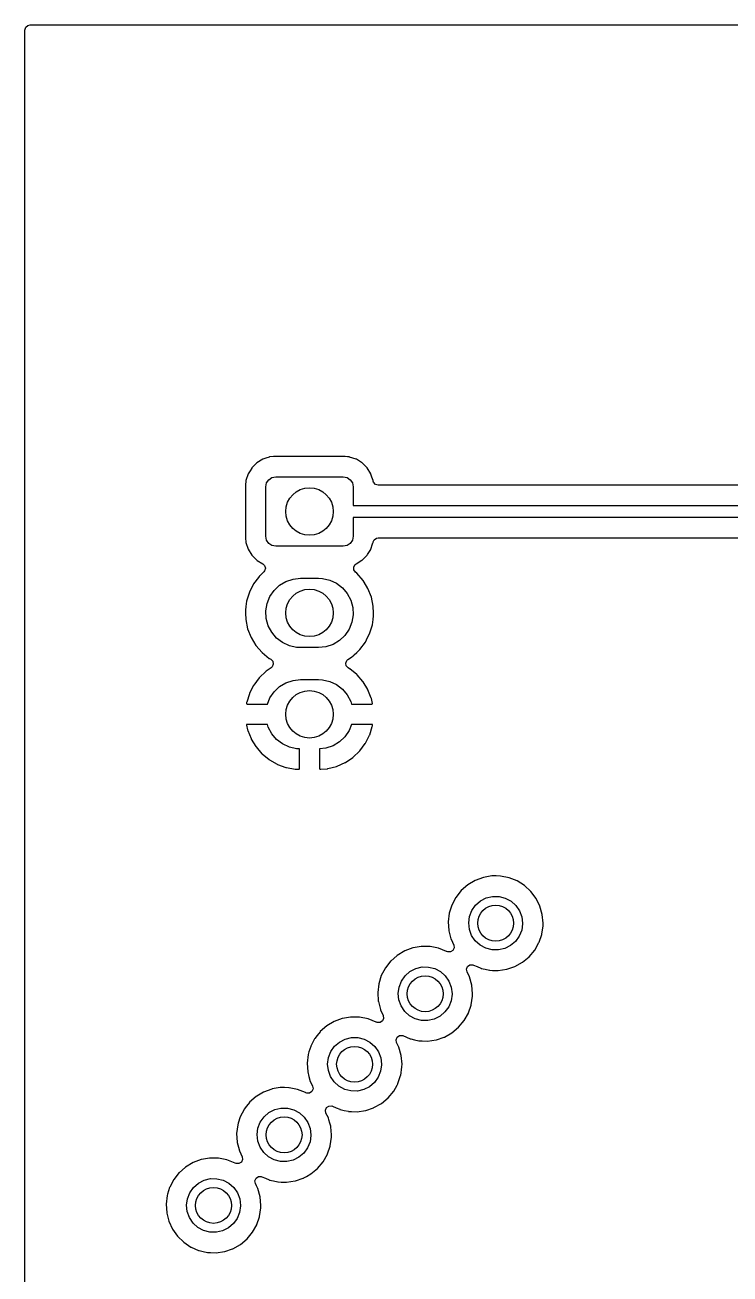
# Model space of a CAD drawing. Extents: x 41 to 172, y -227 to -42.
# Drawn here: x 40.51 to 58.18, y -73.71 to -42.42 of the extents above; entities that cross this region are included whole.
import ezdxf

# ---------------------------------------------------------------- set-up
doc = ezdxf.new("R2010")
doc.units = 0
doc.layers.add('BLACK', color=7, linetype='CONTINUOUS')

msp = doc.modelspace()

# ---------------------------------------------------------------- linework, layer by layer
at = {"layer": 'BLACK', "linetype": 'CONTINUOUS'}
for p, q in [((40.5135, -42.5445), (40.5335, -42.4764)), ((40.5135, -226.695), (40.5135, -42.5445)), ((40.5335, -42.4764), (40.5872, -42.4299)), ((40.5872, -42.4299), (40.6395, -42.4185)), ((40.6395, -42.4185), (171.451, -42.4185)), ((46.2007, -53.5167), (46.1969, -53.5229)), ((46.3257, -53.3915), (46.2007, -53.5167)), ((46.4761, -53.2984), (46.3257, -53.3915)), ((46.5485, -53.2743), (46.4761, -53.2984)), ((46.6373, -53.2447), (46.5485, -53.2743)), ((46.6438, -53.2425), (46.6373, -53.2447)), ((46.6373, -53.2447), (46.6373, -53.2447)), ((46.6507, -53.2418), (46.6438, -53.2425)), ((46.7463, -53.2318), (46.6507, -53.2418)), ((46.6507, -53.2418), (46.6507, -53.2418)), ((46.7464, -53.2318), (46.7463, -53.2318)), ((46.7496, -53.2315), (46.7464, -53.2318)), ((48.5404, -53.2315), (46.7496, -53.2315)), ((48.595, -53.2371), (48.5404, -53.2315)), ((48.638, -53.2415), (48.595, -53.2371)), ((48.6449, -53.2422), (48.638, -53.2415)), ((48.638, -53.2415), (48.638, -53.2415)), ((48.6514, -53.2444), (48.6449, -53.2422)), ((48.733, -53.2714), (48.6514, -53.2444)), ((48.6514, -53.2444), (48.6514, -53.2444)), ((48.8127, -53.2979), (48.733, -53.2714)), ((48.819, -53.3017), (48.8127, -53.2979)), ((48.9516, -53.3835), (48.819, -53.3017)), ((48.819, -53.3017), (48.819, -53.3017)), ((48.9633, -53.3907), (48.9516, -53.3835)), ((49.0885, -53.5157), (48.9633, -53.3907)), ((49.1815, -53.6661), (49.0885, -53.5157)), ((46.1079, -53.6673), (46.0522, -53.8351)), ((46.1554, -53.5902), (46.1079, -53.6673)), ((46.1969, -53.5229), (46.1554, -53.5902)), ((46.1969, -53.5229), (46.1969, -53.5229)), ((46.569, -53.8943), (46.6232, -53.8132)), ((46.6232, -53.8132), (46.7043, -53.759)), ((46.7043, -53.759), (46.8, -53.74)), ((46.8, -53.74), (48.49, -53.74)), ((48.49, -53.74), (48.5857, -53.759)), ((48.5857, -53.759), (48.6668, -53.8132)), ((48.6668, -53.8132), (48.721, -53.8943)), ((49.1839, -53.673), (49.1815, -53.6661)), ((49.2081, -53.7457), (49.1839, -53.673)), ((49.2375, -53.8338), (49.2081, -53.7457)), ((46.0509, -53.8474), (46.0415, -53.9396)), ((46.0415, -53.9396), (46.0415, -55.2804)), ((46.0515, -53.842), (46.0509, -53.8474)), ((46.0522, -53.8351), (46.0515, -53.842)), ((46.0515, -53.842), (46.0515, -53.842)), ((46.55, -53.99), (46.569, -53.8943)), ((46.55, -55.23), (46.55, -53.99)), ((48.721, -53.8943), (48.74, -53.99)), ((48.74, -53.99), (48.74, -54.46)), ((49.2382, -53.8407), (49.2375, -53.8338)), ((49.2397, -53.8474), (49.2382, -53.8407)), ((49.2404, -53.8473), (49.2397, -53.8474)), ((49.2487, -53.8778), (49.2404, -53.8473)), ((49.2952, -53.9315), (49.2487, -53.8778)), ((49.3633, -53.9515), (49.2952, -53.9315)), ((59.2501, -53.9515), (49.3633, -53.9515)), ((48.74, -54.46), (72.517, -54.46)), ((72.4549, -54.76), (48.74, -54.76)), ((48.74, -54.76), (48.74, -55.23)), ((46.0415, -55.2804), (46.0418, -55.2836)), ((46.0418, -55.2836), (46.0418, -55.2836)), ((46.0418, -55.2836), (46.0509, -55.3713)), ((46.0509, -55.3713), (46.0525, -55.3862)), ((46.0525, -55.3862), (46.1084, -55.5539)), ((46.569, -55.3257), (46.55, -55.23)), ((46.6232, -55.4068), (46.569, -55.3257)), ((48.721, -55.3257), (48.6668, -55.4068)), ((48.74, -55.23), (48.721, -55.3257)), ((49.2259, -55.4206), (49.2356, -55.3914)), ((49.2356, -55.3914), (49.2378, -55.3849)), ((49.2356, -55.3914), (49.2356, -55.3914)), ((49.2378, -55.3849), (49.2385, -55.378)), ((49.2385, -55.378), (49.2399, -55.3713)), ((49.2399, -55.3713), (49.2422, -55.3718)), ((49.2422, -55.3718), (49.265, -55.3159)), ((49.265, -55.3159), (49.3231, -55.2752)), ((49.3231, -55.2752), (49.3635, -55.2685)), ((49.3635, -55.2685), (71.8334, -55.2685)), ((46.1084, -55.5539), (46.2015, -55.7043)), ((46.2015, -55.7043), (46.2067, -55.7095)), ((46.7043, -55.461), (46.6232, -55.4068)), ((46.8, -55.48), (46.7043, -55.461)), ((48.49, -55.48), (46.8, -55.48)), ((48.5857, -55.461), (48.49, -55.48)), ((48.6668, -55.4068), (48.5857, -55.461)), ((48.9643, -55.8285), (49.0893, -55.7033)), ((49.0893, -55.7033), (49.0974, -55.6901)), ((49.0974, -55.6901), (49.1783, -55.559)), ((49.1783, -55.559), (49.1821, -55.5527)), ((49.1783, -55.559), (49.1783, -55.559)), ((49.1821, -55.5527), (49.2259, -55.4206)), ((46.2067, -55.7095), (46.2381, -55.7409)), ((46.2381, -55.7409), (46.3267, -55.8293)), ((46.3267, -55.8293), (46.3329, -55.8331)), ((46.3329, -55.8331), (46.3329, -55.8331)), ((46.3329, -55.8331), (46.4773, -55.9221)), ((46.4773, -55.9221), (46.4759, -55.9243)), ((46.4759, -55.9243), (46.5203, -55.9633)), ((46.5203, -55.9633), (46.5398, -56.0316)), ((48.7553, -55.998), (48.792, -55.9372)), ((48.7572, -56.0689), (48.7553, -55.998)), ((48.792, -55.9372), (48.8144, -55.9223)), ((48.8139, -55.9215), (48.9581, -55.8323)), ((48.8144, -55.9223), (48.8139, -55.9215)), ((48.9581, -55.8323), (48.9643, -55.8285)), ((46.3635, -56.2606), (46.2442, -56.421)), ((46.3806, -56.2376), (46.3635, -56.2606)), ((46.3838, -56.2333), (46.3806, -56.2376)), ((46.3877, -56.2296), (46.3838, -56.2333)), ((46.5007, -56.1218), (46.3877, -56.2296)), ((46.3877, -56.2296), (46.3877, -56.2296)), ((46.5192, -56.0995), (46.5007, -56.1218)), ((46.5398, -56.0316), (46.5192, -56.0995)), ((47.0551, -56.3602), (47.2332, -56.3003)), ((47.2332, -56.3003), (47.42, -56.28)), ((47.42, -56.28), (47.87, -56.28)), ((47.87, -56.28), (47.967, -56.2854)), ((47.967, -56.2854), (48.1504, -56.3264)), ((48.1504, -56.3264), (48.3207, -56.4058)), ((48.7972, -56.1276), (48.7572, -56.0689)), ((48.8345, -56.1582), (48.7972, -56.1276)), ((48.9878, -56.3349), (48.8345, -56.1582)), ((46.1382, -56.6295), (46.0688, -56.8529)), ((46.1838, -56.5398), (46.1382, -56.6295)), ((46.2418, -56.4257), (46.1838, -56.5398)), ((46.2442, -56.421), (46.2418, -56.4257)), ((46.2418, -56.4257), (46.2418, -56.4257)), ((46.6518, -56.7416), (46.7575, -56.5861)), ((46.7575, -56.5861), (46.894, -56.457)), ((46.894, -56.457), (47.0551, -56.3602)), ((48.3207, -56.4058), (48.47, -56.52)), ((48.47, -56.52), (48.5913, -56.6635)), ((48.9906, -56.3394), (48.9878, -56.3349)), ((49.0167, -56.3823), (48.9906, -56.3394)), ((48.9906, -56.3394), (48.9906, -56.3394)), ((49.1092, -56.5349), (49.0167, -56.3823)), ((49.1951, -56.7524), (49.1092, -56.5349)), ((46.0681, -56.8582), (46.0511, -56.9867)), ((46.0688, -56.8529), (46.0681, -56.8582)), ((46.0681, -56.8582), (46.0681, -56.8582)), ((46.5514, -57.1014), (46.582, -56.916)), ((46.582, -56.916), (46.6518, -56.7416)), ((48.5913, -56.6635), (48.6789, -56.8297)), ((48.6789, -56.8297), (48.7288, -57.0109)), ((49.2432, -56.9814), (49.1951, -56.7524)), ((46.0511, -56.9867), (46.0381, -57.0848)), ((46.0381, -57.0848), (46.0383, -57.0902)), ((46.0383, -57.0902), (46.0406, -57.1534)), ((46.0383, -57.0902), (46.0383, -57.0902)), ((46.0406, -57.1534), (46.0468, -57.3186)), ((46.5612, -57.2891), (46.5514, -57.1014)), ((48.7386, -57.1986), (48.708, -57.384)), ((48.7288, -57.0109), (48.7386, -57.1986)), ((49.2382, -57.3186), (49.2512, -57.2205)), ((49.2434, -56.9867), (49.2432, -56.9814)), ((49.2495, -57.15), (49.2434, -56.9867)), ((49.2519, -57.2152), (49.2495, -57.15)), ((49.2512, -57.2205), (49.2519, -57.2152)), ((49.2512, -57.2205), (49.2512, -57.2205)), ((46.0468, -57.3186), (46.0949, -57.5476)), ((46.0949, -57.5476), (46.1808, -57.7651)), ((46.6111, -57.4703), (46.5612, -57.2891)), ((46.6987, -57.6365), (46.6111, -57.4703)), ((48.6382, -57.5584), (48.5325, -57.7139)), ((48.708, -57.384), (48.6382, -57.5584)), ((49.1518, -57.6705), (49.2212, -57.4471)), ((49.2212, -57.4471), (49.2382, -57.3186)), ((46.1808, -57.7651), (46.3022, -57.9651)), ((46.82, -57.78), (46.6987, -57.6365)), ((46.9693, -57.8942), (46.82, -57.78)), ((47.1396, -57.9736), (46.9693, -57.8942)), ((48.396, -57.843), (48.2349, -57.9398)), ((48.5325, -57.7139), (48.396, -57.843)), ((48.9062, -58.0667), (49.0458, -57.879)), ((49.0458, -57.879), (49.1014, -57.7697)), ((49.1014, -57.7697), (49.1494, -57.6753)), ((49.1494, -57.6753), (49.1518, -57.6705)), ((49.1494, -57.6753), (49.1494, -57.6753)), ((46.3022, -57.9651), (46.4555, -58.1418)), ((46.4555, -58.1418), (46.6364, -58.2902)), ((47.323, -58.0146), (47.1396, -57.9736)), ((47.42, -58.02), (47.323, -58.0146)), ((47.87, -58.02), (47.42, -58.02)), ((48.0568, -57.9997), (47.87, -58.02)), ((48.2349, -57.9398), (48.0568, -57.9997)), ((48.7369, -58.2282), (48.7625, -58.2038)), ((48.7625, -58.2038), (48.8274, -58.1418)), ((48.8274, -58.1418), (48.8732, -58.0981)), ((48.8732, -58.0981), (48.9062, -58.0667)), ((46.6364, -58.2902), (46.641, -58.2928)), ((46.641, -58.2928), (46.641, -58.2928)), ((46.641, -58.2928), (46.674, -58.3116)), ((46.674, -58.3116), (46.7233, -58.3627)), ((46.7112, -58.4984), (46.682, -58.5256)), ((46.7372, -58.4323), (46.7112, -58.4984)), ((46.7233, -58.3627), (46.7372, -58.4323)), ((48.5529, -58.4083), (48.5788, -58.3422)), ((48.5667, -58.4779), (48.5529, -58.4083)), ((48.616, -58.529), (48.5667, -58.4779)), ((48.5788, -58.3422), (48.608, -58.315)), ((48.608, -58.315), (48.6949, -58.2565)), ((48.6949, -58.2565), (48.7369, -58.2282)), ((46.381, -58.7779), (46.2478, -58.957)), ((46.3881, -58.7699), (46.381, -58.7779)), ((46.5496, -58.6159), (46.3881, -58.7699)), ((46.5578, -58.6092), (46.5496, -58.6159)), ((46.682, -58.5256), (46.5578, -58.6092)), ((47.2332, -58.8403), (47.42, -58.82)), ((47.42, -58.82), (47.87, -58.82)), ((47.87, -58.82), (47.967, -58.8254)), ((47.967, -58.8254), (48.1504, -58.8664)), ((48.6487, -58.5476), (48.616, -58.529)), ((48.6575, -58.5536), (48.6487, -58.5476)), ((48.83, -58.6951), (48.6575, -58.5536)), ((48.8377, -58.7026), (48.83, -58.6951)), ((48.9839, -58.8711), (48.8377, -58.7026)), ((46.2422, -58.966), (46.141, -59.1649)), ((46.2478, -58.957), (46.2422, -58.966)), ((46.6518, -59.2816), (46.7575, -59.1261)), ((46.7575, -59.1261), (46.894, -58.997)), ((46.894, -58.997), (47.0551, -58.9002)), ((47.0551, -58.9002), (47.2332, -58.8403)), ((48.1504, -58.8664), (48.3207, -58.9458)), ((48.3207, -58.9458), (48.47, -59.06)), ((48.47, -59.06), (48.5913, -59.2035)), ((48.9902, -58.8797), (48.9839, -58.8711)), ((49.106, -59.0705), (48.9902, -58.8797)), ((49.1107, -59.08), (49.106, -59.0705)), ((49.1927, -59.2876), (49.1107, -59.08)), ((46.0686, -59.3983), (46.066, -59.418)), ((46.066, -59.418), (46.0682, -59.4322)), ((46.0682, -59.4322), (46.0813, -59.436)), ((46.0709, -59.3879), (46.0686, -59.3983)), ((46.137, -59.1748), (46.0709, -59.3879)), ((46.0813, -59.436), (46.5901, -59.436)), ((46.141, -59.1649), (46.137, -59.1748)), ((46.5901, -59.436), (46.6518, -59.2816)), ((48.5913, -59.2035), (48.6789, -59.3697)), ((48.6789, -59.3697), (48.6972, -59.436)), ((48.6972, -59.436), (49.2066, -59.436)), ((49.1957, -59.2978), (49.1927, -59.2876)), ((49.2217, -59.4214), (49.1957, -59.2978)), ((49.2066, -59.436), (49.2202, -59.432)), ((49.2202, -59.432), (49.2217, -59.4214)), ((46.0698, -59.948), (46.0683, -59.9586)), ((46.0683, -59.9586), (46.0943, -60.0822)), ((46.0834, -59.944), (46.0698, -59.948)), ((46.5928, -59.944), (46.0834, -59.944)), ((46.0943, -60.0822), (46.0973, -60.0924)), ((46.6111, -60.0103), (46.5928, -59.944)), ((46.6987, -60.1765), (46.6111, -60.0103)), ((48.6999, -59.944), (48.6382, -60.0984)), ((49.2087, -59.944), (48.6999, -59.944)), ((49.153, -60.2052), (49.2191, -59.9921)), ((49.2218, -59.9478), (49.2087, -59.944)), ((49.2191, -59.9921), (49.2214, -59.9817)), ((49.2214, -59.9817), (49.224, -59.962)), ((49.224, -59.962), (49.2218, -59.9478)), ((46.0973, -60.0924), (46.1793, -60.3)), ((46.1793, -60.3), (46.184, -60.3095)), ((46.184, -60.3095), (46.2998, -60.5003)), ((46.82, -60.32), (46.6987, -60.1765)), ((46.9693, -60.4342), (46.82, -60.32)), ((48.396, -60.383), (48.2349, -60.4798)), ((48.5325, -60.2539), (48.396, -60.383)), ((48.6382, -60.0984), (48.5325, -60.2539)), ((49.0478, -60.414), (49.149, -60.2151)), ((49.149, -60.2151), (49.153, -60.2052)), ((46.2998, -60.5003), (46.3061, -60.5089)), ((46.3061, -60.5089), (46.4523, -60.6774)), ((46.4523, -60.6774), (46.46, -60.6849)), ((46.46, -60.6849), (46.6325, -60.8264)), ((47.1396, -60.5136), (46.9693, -60.4342)), ((47.323, -60.5546), (47.1396, -60.5136)), ((47.391, -60.5584), (47.323, -60.5546)), ((47.391, -61.0545), (47.391, -60.5584)), ((48.0568, -60.5397), (47.899, -60.5568)), ((47.899, -60.5568), (47.899, -61.0499)), ((48.2349, -60.4798), (48.0568, -60.5397)), ((48.7404, -60.7641), (48.9019, -60.6101)), ((48.9019, -60.6101), (48.909, -60.6021)), ((48.909, -60.6021), (49.0422, -60.423)), ((49.0422, -60.423), (49.0478, -60.414)), ((46.6325, -60.8264), (46.6413, -60.8324)), ((46.6413, -60.8324), (46.8353, -60.9428)), ((46.8353, -60.9428), (46.8449, -60.9473)), ((46.8449, -60.9473), (47.0547, -61.0234)), ((47.0547, -61.0234), (47.065, -61.0262)), ((47.065, -61.0262), (47.2858, -61.0661)), ((48.1082, -61.0519), (48.3242, -60.9958)), ((48.3242, -60.9958), (48.3342, -60.9923)), ((48.3342, -60.9923), (48.5377, -60.9006)), ((48.5377, -60.9006), (48.547, -60.8954)), ((48.547, -60.8954), (48.7322, -60.7708)), ((48.7322, -60.7708), (48.7404, -60.7641)), ((47.2858, -61.0661), (47.294, -61.067)), ((47.294, -61.067), (47.3129, -61.0679)), ((47.3129, -61.0679), (47.3158, -61.068)), ((47.3158, -61.068), (47.3729, -61.068)), ((47.3729, -61.068), (47.3881, -61.0635)), ((47.3881, -61.0635), (47.3893, -61.0621)), ((47.3893, -61.0621), (47.391, -61.0545)), ((47.899, -61.0499), (47.9035, -61.0651)), ((47.9035, -61.0651), (47.9049, -61.0663)), ((47.9049, -61.0663), (47.9125, -61.068)), ((47.9125, -61.068), (47.9261, -61.068)), ((47.9261, -61.068), (47.9314, -61.0678)), ((47.9314, -61.0678), (48.0977, -61.0537)), ((48.0977, -61.0537), (48.1082, -61.0519)), ((52.0029, -63.7764), (51.7988, -63.8517)), ((52.0086, -63.7754), (52.0029, -63.7764)), ((52.2116, -63.7405), (52.0086, -63.7754)), ((52.0086, -63.7754), (52.0086, -63.7754)), ((52.2173, -63.7395), (52.2116, -63.7405)), ((52.2116, -63.7405), (52.2116, -63.7405)), ((52.3199, -63.7409), (52.2173, -63.7395)), ((52.429, -63.7423), (52.3199, -63.7409)), ((52.4347, -63.7424), (52.429, -63.7423)), ((52.429, -63.7423), (52.429, -63.7423)), ((52.6481, -63.7848), (52.4347, -63.7424)), ((52.8501, -63.8654), (52.6481, -63.7848)), ((51.4483, -64.1063), (51.3137, -64.2771)), ((51.6119, -63.9629), (51.4483, -64.1063)), ((51.7988, -63.8517), (51.6119, -63.9629)), ((53.0341, -63.9815), (52.8501, -63.8654)), ((53.1938, -64.1291), (53.0341, -63.9815)), ((53.3239, -64.3034), (53.1938, -64.1291)), ((51.2124, -64.4696), (51.1479, -64.6773)), ((51.3137, -64.2771), (51.2124, -64.4696)), ((51.8089, -64.4728), (51.9311, -64.3662)), ((51.9311, -64.3662), (52.0752, -64.2918)), ((52.0752, -64.2918), (52.2329, -64.2539)), ((52.2329, -64.2539), (52.3951, -64.2548)), ((52.3951, -64.2548), (52.5524, -64.2943)), ((52.5524, -64.2943), (52.6957, -64.3702)), ((52.6957, -64.3702), (52.8168, -64.4781)), ((53.4201, -64.4985), (53.3239, -64.3034)), ((51.1479, -64.6773), (51.1223, -64.8933)), ((51.6355, -64.9174), (51.6567, -64.7566)), ((51.6567, -64.7566), (51.7156, -64.6055)), ((51.7156, -64.6055), (51.8089, -64.4728)), ((52.8168, -64.4781), (52.9087, -64.6117)), ((52.9087, -64.6117), (52.966, -64.7634)), ((52.966, -64.7634), (52.9855, -64.9244)), ((53.4792, -64.7078), (53.4201, -64.4985)), ((53.4991, -64.9244), (53.4792, -64.7078)), ((51.1223, -64.8933), (51.1366, -65.1104)), ((51.6533, -65.0786), (51.6355, -64.9174)), ((51.7091, -65.2309), (51.6533, -65.0786)), ((52.9854, -64.9386), (52.9625, -65.0991)), ((52.9855, -64.9244), (52.9854, -64.9386)), ((53.4662, -65.2019), (53.4974, -64.9866)), ((53.4974, -64.9866), (53.4991, -64.9244)), ((51.1366, -65.1104), (51.138, -65.116)), ((51.138, -65.116), (51.138, -65.116)), ((51.138, -65.116), (51.1887, -65.3156)), ((51.1887, -65.3156), (51.1901, -65.3212)), ((51.1901, -65.3212), (51.1925, -65.3264)), ((51.1925, -65.3264), (51.2594, -65.4715)), ((51.7995, -65.3655), (51.7091, -65.2309)), ((51.9195, -65.4746), (51.7995, -65.3655)), ((52.8074, -65.3813), (52.684, -65.4867)), ((52.902, -65.2496), (52.8074, -65.3813)), ((52.9625, -65.0991), (52.902, -65.2496)), ((53.29, -65.5977), (53.3963, -65.4079)), ((53.3963, -65.4079), (53.3982, -65.4024)), ((53.3982, -65.4024), (53.4644, -65.2074)), ((53.3982, -65.4024), (53.3982, -65.4024)), ((53.4644, -65.2074), (53.4662, -65.2019)), ((53.4644, -65.2074), (53.4644, -65.2074)), ((50.031, -65.6194), (49.8441, -65.7306)), ((50.2351, -65.5441), (50.031, -65.6194)), ((50.2408, -65.5432), (50.2351, -65.5441)), ((50.4438, -65.5083), (50.2408, -65.5432)), ((50.2408, -65.5432), (50.2408, -65.5432)), ((50.4495, -65.5073), (50.4438, -65.5083)), ((50.4438, -65.5083), (50.4438, -65.5083)), ((50.5522, -65.5086), (50.4495, -65.5073)), ((50.6612, -65.5101), (50.5522, -65.5086)), ((50.667, -65.5101), (50.6612, -65.5101)), ((50.6612, -65.5101), (50.6612, -65.5101)), ((50.8803, -65.5526), (50.667, -65.5101)), ((51.0823, -65.6332), (50.8803, -65.5526)), ((51.0872, -65.6363), (51.0823, -65.6332)), ((51.0878, -65.6366), (51.0872, -65.6363)), ((51.1099, -65.6453), (51.0878, -65.6366)), ((51.1809, -65.6451), (51.1099, -65.6453)), ((51.2405, -65.6065), (51.1809, -65.6451)), ((51.2698, -65.5418), (51.2405, -65.6065)), ((51.2594, -65.4715), (51.2698, -65.5418)), ((52.062, -65.552), (51.9195, -65.4746)), ((52.2189, -65.5932), (52.062, -65.552)), ((52.3811, -65.5957), (52.2189, -65.5932)), ((52.5392, -65.5595), (52.3811, -65.5957)), ((52.684, -65.4867), (52.5392, -65.5595)), ((53.151, -65.7649), (53.29, -65.5977)), ((49.6047, -65.9702), (49.5459, -66.0449)), ((49.677, -65.8786), (49.6047, -65.9702)), ((49.6806, -65.874), (49.677, -65.8786)), ((49.8441, -65.7306), (49.6806, -65.874)), ((50.3075, -66.0595), (50.4652, -66.0217)), ((50.4652, -66.0217), (50.6273, -66.0225)), ((50.6273, -66.0225), (50.7846, -66.062)), ((51.5808, -66.0758), (51.6083, -66.0104)), ((51.6083, -66.0104), (51.6669, -65.9702)), ((51.6669, -65.9702), (51.7378, -65.9681)), ((51.7378, -65.9681), (51.7557, -65.9743)), ((51.7557, -65.9743), (51.8455, -66.0128)), ((51.8455, -66.0128), (51.9379, -66.0526)), ((52.5934, -66.0783), (52.7885, -66.0121)), ((52.7885, -66.0121), (52.7939, -66.0103)), ((52.7885, -66.0121), (52.7885, -66.0121)), ((52.7939, -66.0103), (52.9837, -65.904)), ((52.9837, -65.904), (53.151, -65.7649)), ((49.4446, -66.2374), (49.3801, -66.4451)), ((49.54, -66.0561), (49.4446, -66.2374)), ((49.5432, -66.05), (49.54, -66.0561)), ((49.5459, -66.0449), (49.5432, -66.05)), ((49.9479, -66.3732), (50.0411, -66.2405)), ((50.0411, -66.2405), (50.1633, -66.1339)), ((50.1633, -66.1339), (50.3075, -66.0595)), ((50.7846, -66.062), (50.928, -66.1379)), ((50.928, -66.1379), (51.0491, -66.2458)), ((51.0491, -66.2458), (51.1409, -66.3795)), ((51.5929, -66.1458), (51.5808, -66.0758)), ((51.6524, -66.2663), (51.5929, -66.1458)), ((51.7114, -66.4756), (51.6524, -66.2663)), ((51.9379, -66.0526), (51.9379, -66.0526)), ((51.9379, -66.0526), (51.9432, -66.0548)), ((51.9432, -66.0548), (51.9488, -66.0561)), ((51.9488, -66.0561), (52.047, -66.0783)), ((52.047, -66.0783), (52.1554, -66.1028)), ((52.1554, -66.1028), (52.1611, -66.1031)), ((52.1611, -66.1031), (52.1611, -66.1031)), ((52.1611, -66.1031), (52.2341, -66.1059)), ((52.2341, -66.1059), (52.3727, -66.1114)), ((52.3727, -66.1114), (52.588, -66.0802)), ((52.588, -66.0802), (52.5934, -66.0783)), ((52.5934, -66.0783), (52.5934, -66.0783)), ((49.3801, -66.4451), (49.3546, -66.6611)), ((49.3546, -66.6611), (49.3688, -66.8781)), ((49.8678, -66.6851), (49.8889, -66.5243)), ((49.8889, -66.5243), (49.9479, -66.3732)), ((51.1409, -66.3795), (51.1983, -66.5312)), ((51.1983, -66.5312), (51.2177, -66.6922)), ((51.7313, -66.6922), (51.7114, -66.4756)), ((49.3688, -66.8781), (49.3702, -66.8837)), ((49.3702, -66.8837), (49.3702, -66.8837)), ((49.3702, -66.8837), (49.4209, -67.0834)), ((49.8856, -66.8463), (49.8678, -66.6851)), ((49.9413, -66.9986), (49.8856, -66.8463)), ((51.1947, -66.8669), (51.1342, -67.0174)), ((51.2176, -66.7063), (51.1947, -66.8669)), ((51.2177, -66.6922), (51.2176, -66.7063)), ((51.6966, -66.9751), (51.6985, -66.9697)), ((51.6985, -66.9697), (51.7297, -66.7544)), ((51.7297, -66.7544), (51.7313, -66.6922)), ((48.676, -67.276), (48.473, -67.3109)), ((48.6817, -67.2751), (48.676, -67.276)), ((48.676, -67.276), (48.676, -67.276)), ((48.7844, -67.2764), (48.6817, -67.2751)), ((48.8934, -67.2778), (48.7844, -67.2764)), ((48.8992, -67.2779), (48.8934, -67.2778)), ((48.8934, -67.2778), (48.8934, -67.2778)), ((49.1125, -67.3203), (48.8992, -67.2779)), ((49.4209, -67.0834), (49.4223, -67.089)), ((49.4223, -67.089), (49.4248, -67.0942)), ((49.4248, -67.0942), (49.4917, -67.2393)), ((49.4917, -67.2393), (49.502, -67.3095)), ((50.0318, -67.1333), (49.9413, -66.9986)), ((50.1517, -67.2424), (50.0318, -67.1333)), ((50.2943, -67.3198), (50.1517, -67.2424)), ((50.9163, -67.2544), (50.7714, -67.3273)), ((51.0396, -67.1491), (50.9163, -67.2544)), ((51.1342, -67.0174), (51.0396, -67.1491)), ((51.5223, -67.3654), (51.6286, -67.1756)), ((51.6286, -67.1756), (51.6304, -67.1702)), ((51.6304, -67.1702), (51.6966, -66.9751)), ((51.6304, -67.1702), (51.6304, -67.1702)), ((51.6966, -66.9751), (51.6966, -66.9751)), ((48.0763, -67.4984), (47.9128, -67.6418)), ((48.2633, -67.3872), (48.0763, -67.4984)), ((48.4673, -67.3119), (48.2633, -67.3872)), ((48.473, -67.3109), (48.4673, -67.3119)), ((48.473, -67.3109), (48.473, -67.3109)), ((49.3146, -67.4009), (49.1125, -67.3203)), ((49.3195, -67.404), (49.3146, -67.4009)), ((49.32, -67.4043), (49.3195, -67.404)), ((49.3422, -67.4131), (49.32, -67.4043)), ((49.4132, -67.4128), (49.3422, -67.4131)), ((49.4727, -67.3742), (49.4132, -67.4128)), ((49.502, -67.3095), (49.4727, -67.3742)), ((50.4511, -67.361), (50.2943, -67.3198)), ((50.6133, -67.3635), (50.4511, -67.361)), ((50.7714, -67.3273), (50.6133, -67.3635)), ((51.216, -67.6717), (51.3832, -67.5327)), ((51.3832, -67.5327), (51.5223, -67.3654)), ((47.7722, -67.8239), (47.6769, -68.0051)), ((47.7755, -67.8177), (47.7722, -67.8239)), ((47.7782, -67.8126), (47.7755, -67.8177)), ((47.837, -67.738), (47.7782, -67.8126)), ((47.9092, -67.6463), (47.837, -67.738)), ((47.9128, -67.6418), (47.9092, -67.6463)), ((48.2734, -68.0083), (48.3956, -67.9017)), ((48.3956, -67.9017), (48.5397, -67.8273)), ((48.5397, -67.8273), (48.6974, -67.7894)), ((48.6974, -67.7894), (48.8596, -67.7903)), ((48.8596, -67.7903), (49.0169, -67.8298)), ((49.0169, -67.8298), (49.1602, -67.9057)), ((49.1602, -67.9057), (49.2813, -68.0136)), ((49.813, -67.8436), (49.8405, -67.7782)), ((49.8252, -67.9135), (49.813, -67.8436)), ((49.8405, -67.7782), (49.8991, -67.738)), ((49.8991, -67.738), (49.9701, -67.7359)), ((49.9701, -67.7359), (49.9879, -67.742)), ((49.9879, -67.742), (50.0777, -67.7806)), ((50.0777, -67.7806), (50.1701, -67.8203)), ((50.1701, -67.8203), (50.1702, -67.8203)), ((50.1702, -67.8203), (50.1755, -67.8226)), ((50.1755, -67.8226), (50.1811, -67.8239)), ((50.1811, -67.8239), (50.2792, -67.8461)), ((50.2792, -67.8461), (50.3876, -67.8706)), ((50.3876, -67.8706), (50.3934, -67.8708)), ((50.3934, -67.8708), (50.3934, -67.8708)), ((50.3934, -67.8708), (50.4664, -67.8737)), ((50.4664, -67.8737), (50.6049, -67.8791)), ((50.6049, -67.8791), (50.8202, -67.8479)), ((50.8202, -67.8479), (50.8257, -67.8461)), ((50.8257, -67.8461), (51.0207, -67.7799)), ((50.8257, -67.8461), (50.8257, -67.8461)), ((51.0207, -67.7799), (51.0262, -67.778)), ((51.0207, -67.7799), (51.0207, -67.7799)), ((51.0262, -67.778), (51.216, -67.6717)), ((47.6124, -68.2129), (47.5868, -68.4289)), ((47.6314, -68.1514), (47.6124, -68.2129)), ((47.6752, -68.0106), (47.6314, -68.1514)), ((47.6769, -68.0051), (47.6752, -68.0106)), ((48.1212, -68.2921), (48.1801, -68.141)), ((48.1801, -68.141), (48.2734, -68.0083)), ((49.2813, -68.0136), (49.3732, -68.1472)), ((49.3732, -68.1472), (49.4305, -68.299)), ((49.8846, -68.034), (49.8252, -67.9135)), ((49.9436, -68.2434), (49.8846, -68.034)), ((47.5868, -68.4289), (47.601, -68.6459)), ((48.1, -68.4529), (48.1212, -68.2921)), ((48.1178, -68.6141), (48.1, -68.4529)), ((49.4498, -68.4741), (49.427, -68.6347)), ((49.4305, -68.299), (49.45, -68.46)), ((49.45, -68.46), (49.4498, -68.4741)), ((49.9307, -68.7374), (49.9619, -68.5222)), ((49.9635, -68.46), (49.9436, -68.2434)), ((49.9619, -68.5222), (49.9635, -68.46)), ((47.601, -68.6459), (47.6025, -68.6515)), ((47.6025, -68.6515), (47.6025, -68.6515)), ((47.6025, -68.6515), (47.632, -68.7677)), ((47.632, -68.7677), (47.6546, -68.8567)), ((48.1735, -68.7664), (48.1178, -68.6141)), ((48.264, -68.901), (48.1735, -68.7664)), ((49.3665, -68.7852), (49.2718, -68.9169)), ((49.427, -68.6347), (49.3665, -68.7852)), ((49.8626, -68.9379), (49.9288, -68.7429)), ((49.9288, -68.7429), (49.9307, -68.7374)), ((49.9288, -68.7429), (49.9288, -68.7429)), ((46.4955, -69.155), (46.4524, -69.1806)), ((46.6996, -69.0797), (46.4955, -69.155)), ((46.7053, -69.0787), (46.6996, -69.0797)), ((46.9083, -69.0438), (46.7053, -69.0787)), ((46.7053, -69.0787), (46.7053, -69.0787)), ((46.914, -69.0428), (46.9083, -69.0438)), ((46.9083, -69.0438), (46.9083, -69.0438)), ((47.0166, -69.0442), (46.914, -69.0428)), ((47.1257, -69.0456), (47.0166, -69.0442)), ((47.1314, -69.0457), (47.1257, -69.0456)), ((47.1257, -69.0456), (47.1257, -69.0456)), ((47.3448, -69.0881), (47.1314, -69.0457)), ((47.5468, -69.1687), (47.3448, -69.0881)), ((47.705, -69.142), (47.6454, -69.1806)), ((47.6546, -68.8567), (47.657, -68.862)), ((47.657, -68.862), (47.7239, -69.0071)), ((47.7342, -69.0773), (47.705, -69.142)), ((47.7239, -69.0071), (47.7342, -69.0773)), ((48.384, -69.0102), (48.264, -68.901)), ((48.5265, -69.0876), (48.384, -69.0102)), ((48.6834, -69.1287), (48.5265, -69.0876)), ((48.8455, -69.1313), (48.6834, -69.1287)), ((49.0036, -69.0951), (48.8455, -69.1313)), ((49.1485, -69.0222), (49.0036, -69.0951)), ((49.2718, -68.9169), (49.1485, -69.0222)), ((49.6154, -69.3004), (49.7545, -69.1332)), ((49.7545, -69.1332), (49.8396, -68.9812)), ((49.8396, -68.9812), (49.858, -68.9485)), ((49.858, -68.9484), (49.8608, -68.9434)), ((49.858, -68.9485), (49.858, -68.9484)), ((49.8608, -68.9434), (49.8626, -68.9379)), ((49.8626, -68.9379), (49.8626, -68.9379)), ((46.1415, -69.4141), (46.0662, -69.5096)), ((46.145, -69.4096), (46.1415, -69.4141)), ((46.3086, -69.2662), (46.145, -69.4096)), ((46.3266, -69.2555), (46.3086, -69.2662)), ((46.4524, -69.1806), (46.3266, -69.2555)), ((47.5517, -69.1718), (47.5468, -69.1687)), ((47.5523, -69.1721), (47.5517, -69.1718)), ((47.5744, -69.1808), (47.5523, -69.1721)), ((47.6454, -69.1806), (47.5744, -69.1808)), ((49.2584, -69.5458), (49.4482, -69.4395)), ((49.4482, -69.4395), (49.6154, -69.3004)), ((45.9074, -69.7784), (45.8585, -69.936)), ((45.9091, -69.7729), (45.9074, -69.7784)), ((46.0045, -69.5916), (45.9091, -69.7729)), ((46.0077, -69.5855), (46.0045, -69.5916)), ((46.0104, -69.5804), (46.0077, -69.5855)), ((46.0662, -69.5096), (46.0104, -69.5804)), ((46.4123, -69.9088), (46.5056, -69.7761)), ((46.5056, -69.7761), (46.6278, -69.6695)), ((46.6278, -69.6695), (46.7719, -69.5951)), ((46.7719, -69.5951), (46.9296, -69.5572)), ((46.9296, -69.5572), (47.0918, -69.5581)), ((47.0918, -69.5581), (47.2491, -69.5976)), ((47.2491, -69.5976), (47.3924, -69.6735)), ((47.3924, -69.6735), (47.5135, -69.7814)), ((47.5135, -69.7814), (47.6054, -69.915)), ((48.0452, -69.6114), (48.0728, -69.5459)), ((48.0574, -69.6813), (48.0452, -69.6114)), ((48.1168, -69.8018), (48.0574, -69.6813)), ((48.0728, -69.5459), (48.1313, -69.5058)), ((48.1313, -69.5058), (48.2023, -69.5037)), ((48.2023, -69.5037), (48.2201, -69.5098)), ((48.2201, -69.5098), (48.31, -69.5484)), ((48.31, -69.5484), (48.4024, -69.5881)), ((48.4024, -69.5881), (48.4024, -69.5881)), ((48.4024, -69.5881), (48.4077, -69.5904)), ((48.4077, -69.5904), (48.4133, -69.5916)), ((48.4133, -69.5916), (48.5114, -69.6138)), ((48.5114, -69.6138), (48.6198, -69.6384)), ((48.6198, -69.6384), (48.6256, -69.6386)), ((48.6256, -69.6386), (48.6256, -69.6386)), ((48.6256, -69.6386), (48.6986, -69.6415)), ((48.6986, -69.6415), (48.8372, -69.6469)), ((48.8372, -69.6469), (49.0524, -69.6157)), ((49.0524, -69.6157), (49.0579, -69.6138)), ((49.0579, -69.6138), (49.2529, -69.5476)), ((49.0579, -69.6138), (49.0579, -69.6138)), ((49.2529, -69.5476), (49.2584, -69.5458)), ((49.2529, -69.5476), (49.2529, -69.5476)), ((45.8446, -69.9806), (45.819, -70.1966)), ((45.8585, -69.936), (45.8446, -69.9806)), ((46.3322, -70.2207), (46.3534, -70.0599)), ((46.3534, -70.0599), (46.4123, -69.9088)), ((47.6054, -69.915), (47.6627, -70.0667)), ((47.6627, -70.0667), (47.6822, -70.2277)), ((48.1304, -69.85), (48.1168, -69.8018)), ((48.1547, -69.936), (48.1304, -69.85)), ((48.1759, -70.0111), (48.1547, -69.936)), ((48.1776, -70.0299), (48.1759, -70.0111)), ((48.1958, -70.2277), (48.1776, -70.0299)), ((45.819, -70.1966), (45.8333, -70.4137)), ((45.8333, -70.4137), (45.8347, -70.4193)), ((46.35, -70.3819), (46.3322, -70.2207)), ((46.4058, -70.5342), (46.35, -70.3819)), ((47.6592, -70.4024), (47.5987, -70.5529)), ((47.6821, -70.2419), (47.6592, -70.4024)), ((47.6822, -70.2277), (47.6821, -70.2419)), ((48.1629, -70.5052), (48.1941, -70.2899)), ((48.1941, -70.2899), (48.1958, -70.2277)), ((45.8347, -70.4193), (45.8347, -70.4193)), ((45.8347, -70.4193), (45.8635, -70.5327)), ((45.8635, -70.5327), (45.8868, -70.6245)), ((45.8868, -70.6245), (45.8892, -70.6297)), ((45.8892, -70.6297), (45.9561, -70.7748)), ((46.4962, -70.6688), (46.4058, -70.5342)), ((46.6162, -70.778), (46.4962, -70.6688)), ((47.5041, -70.6846), (47.3807, -70.79)), ((47.5987, -70.5529), (47.5041, -70.6846)), ((47.9867, -70.901), (48.093, -70.7112)), ((48.093, -70.7112), (48.0949, -70.7057)), ((48.0949, -70.7057), (48.1611, -70.5107)), ((48.0949, -70.7057), (48.0949, -70.7057)), ((48.1611, -70.5107), (48.1629, -70.5052)), ((48.1611, -70.5107), (48.1611, -70.5107)), ((44.5408, -71.0339), (44.3773, -71.1773)), ((44.7277, -70.9227), (44.5408, -71.0339)), ((44.9318, -70.8474), (44.7277, -70.9227)), ((44.9375, -70.8465), (44.9318, -70.8474)), ((45.1405, -70.8116), (44.9375, -70.8465)), ((44.9375, -70.8465), (44.9375, -70.8465)), ((45.1462, -70.8106), (45.1405, -70.8116)), ((45.1405, -70.8116), (45.1405, -70.8116)), ((45.2489, -70.8119), (45.1462, -70.8106)), ((45.3579, -70.8134), (45.2489, -70.8119)), ((45.3637, -70.8134), (45.3579, -70.8134)), ((45.3579, -70.8134), (45.3579, -70.8134)), ((45.577, -70.8559), (45.3637, -70.8134)), ((45.779, -70.9365), (45.577, -70.8559)), ((45.7839, -70.9396), (45.779, -70.9365)), ((45.7845, -70.9399), (45.7839, -70.9396)), ((45.8066, -70.9486), (45.7845, -70.9399)), ((45.8776, -70.9484), (45.8066, -70.9486)), ((45.9372, -70.9098), (45.8776, -70.9484)), ((45.9665, -70.8451), (45.9372, -70.9098)), ((45.9561, -70.7748), (45.9665, -70.8451)), ((46.7587, -70.8553), (46.6162, -70.778)), ((46.9156, -70.8965), (46.7587, -70.8553)), ((47.0778, -70.899), (46.9156, -70.8965)), ((47.2359, -70.8628), (47.0778, -70.899)), ((47.3807, -70.79), (47.2359, -70.8628)), ((47.8477, -71.0682), (47.9867, -70.901)), ((44.2399, -71.3533), (44.2367, -71.3594)), ((44.2426, -71.3482), (44.2399, -71.3533)), ((44.2769, -71.3046), (44.2426, -71.3482)), ((44.3737, -71.1819), (44.2769, -71.3046)), ((44.3773, -71.1773), (44.3737, -71.1819)), ((45.0042, -71.3628), (45.1619, -71.325)), ((45.1619, -71.325), (45.324, -71.3258)), ((45.324, -71.3258), (45.4813, -71.3653)), ((46.2775, -71.3791), (46.305, -71.3137)), ((46.305, -71.3137), (46.3636, -71.2735)), ((46.3636, -71.2735), (46.4345, -71.2714)), ((46.4345, -71.2714), (46.4524, -71.2776)), ((46.4524, -71.2776), (46.5422, -71.3161)), ((46.5422, -71.3161), (46.6346, -71.3559)), ((47.2901, -71.3816), (47.4852, -71.3154)), ((47.4852, -71.3154), (47.4906, -71.3136)), ((47.4852, -71.3154), (47.4852, -71.3154)), ((47.4906, -71.3136), (47.5066, -71.3046)), ((47.5066, -71.3046), (47.5658, -71.2714)), ((47.5658, -71.2714), (47.6804, -71.2073)), ((47.6804, -71.2073), (47.8477, -71.0682)), ((44.1396, -71.5462), (44.0877, -71.7134)), ((44.1413, -71.5407), (44.1396, -71.5462)), ((44.2367, -71.3594), (44.1413, -71.5407)), ((44.6446, -71.6765), (44.7378, -71.5438)), ((44.7378, -71.5438), (44.86, -71.4372)), ((44.86, -71.4372), (45.0042, -71.3628)), ((45.4813, -71.3653), (45.6247, -71.4412)), ((45.6247, -71.4412), (45.7458, -71.5491)), ((45.7458, -71.5491), (45.8376, -71.6828)), ((46.2896, -71.4491), (46.2775, -71.3791)), ((46.3181, -71.5068), (46.2896, -71.4491)), ((46.3491, -71.5696), (46.3181, -71.5068)), ((46.4081, -71.7789), (46.3491, -71.5696)), ((46.6346, -71.3559), (46.6346, -71.3559)), ((46.6346, -71.3559), (46.6399, -71.3581)), ((46.6399, -71.3581), (46.6455, -71.3594)), ((46.6455, -71.3594), (46.7437, -71.3816)), ((46.7437, -71.3816), (46.8521, -71.4061)), ((46.8521, -71.4061), (46.8578, -71.4064)), ((46.8578, -71.4064), (46.8578, -71.4064)), ((46.8578, -71.4064), (46.9308, -71.4092)), ((46.9308, -71.4092), (47.0694, -71.4147)), ((47.0694, -71.4147), (47.2847, -71.3835)), ((47.2847, -71.3835), (47.2901, -71.3816)), ((47.2901, -71.3816), (47.2901, -71.3816)), ((44.0768, -71.7484), (44.0513, -71.9644)), ((44.0513, -71.9644), (44.0655, -72.1814)), ((44.0877, -71.7134), (44.0768, -71.7484)), ((44.5645, -71.9884), (44.5856, -71.8276)), ((44.5856, -71.8276), (44.6446, -71.6765)), ((45.8376, -71.6828), (45.895, -71.8345)), ((45.895, -71.8345), (45.9144, -71.9955)), ((46.428, -71.9955), (46.4081, -71.7789)), ((44.0655, -72.1814), (44.0669, -72.187)), ((44.0669, -72.187), (44.0669, -72.187)), ((44.0669, -72.187), (44.1176, -72.3867)), ((44.5823, -72.1496), (44.5645, -71.9884)), ((44.638, -72.302), (44.5823, -72.1496)), ((45.8914, -72.1702), (45.8309, -72.3207)), ((45.9143, -72.0096), (45.8914, -72.1702)), ((45.9144, -71.9955), (45.9143, -72.0096)), ((46.3271, -72.4735), (46.3933, -72.2784)), ((46.3933, -72.2784), (46.3952, -72.273)), ((46.3933, -72.2784), (46.3933, -72.2784)), ((46.3952, -72.273), (46.4264, -72.0577)), ((46.4264, -72.0577), (46.428, -71.9955)), ((44.1176, -72.3867), (44.119, -72.3923)), ((44.119, -72.3923), (44.2101, -72.5898)), ((44.2101, -72.5898), (44.3356, -72.7674)), ((44.7285, -72.4366), (44.638, -72.302)), ((44.8484, -72.5457), (44.7285, -72.4366)), ((44.991, -72.6231), (44.8484, -72.5457)), ((45.613, -72.5577), (45.4681, -72.6306)), ((45.7363, -72.4524), (45.613, -72.5577)), ((45.8309, -72.3207), (45.7363, -72.4524)), ((46.219, -72.6687), (46.3253, -72.4789)), ((46.3253, -72.4789), (46.3271, -72.4735)), ((46.3271, -72.4735), (46.3271, -72.4735)), ((44.3356, -72.7674), (44.4914, -72.9192)), ((44.4914, -72.9192), (44.6723, -73.04)), ((45.1478, -72.6643), (44.991, -72.6231)), ((45.31, -72.6668), (45.1478, -72.6643)), ((45.4681, -72.6306), (45.31, -72.6668)), ((45.9127, -72.975), (46.0799, -72.836)), ((46.0799, -72.836), (46.219, -72.6687)), ((44.6723, -73.04), (44.6776, -73.0423)), ((44.6776, -73.0423), (44.6776, -73.0423)), ((44.6776, -73.0423), (44.8668, -73.1236)), ((44.8668, -73.1236), (44.8669, -73.1236)), ((44.8669, -73.1236), (44.8722, -73.1259)), ((44.8722, -73.1259), (44.8778, -73.1272)), ((44.8778, -73.1272), (44.9759, -73.1494)), ((44.9759, -73.1494), (45.0843, -73.1739)), ((45.0843, -73.1739), (45.0901, -73.1741)), ((45.0901, -73.1741), (45.0901, -73.1741)), ((45.0901, -73.1741), (45.1631, -73.177)), ((45.1631, -73.177), (45.3016, -73.1824)), ((45.3016, -73.1824), (45.5169, -73.1512)), ((45.5169, -73.1512), (45.5224, -73.1494)), ((45.5224, -73.1494), (45.7174, -73.0832)), ((45.5224, -73.1494), (45.5224, -73.1494)), ((45.7174, -73.0832), (45.7229, -73.0813)), ((45.7174, -73.0832), (45.7174, -73.0832)), ((45.7229, -73.0813), (45.9127, -72.975))]:
    msp.add_line(p, q, dxfattribs=at)
at = {"layer": 'BLACK'}
for centre, radius in [((47.645, -54.61), 0.595), ((47.645, -57.15), 0.595), ((47.645, -59.69), 0.595), ((52.3105, -64.9244), 0.45), ((50.5427, -66.6922), 0.45), ((48.775, -68.46), 0.45), ((47.0072, -70.2277), 0.45), ((45.2394, -71.9955), 0.45)]:
    msp.add_circle(centre, radius, dxfattribs=at)

doc.saveas('drawing.dxf')
